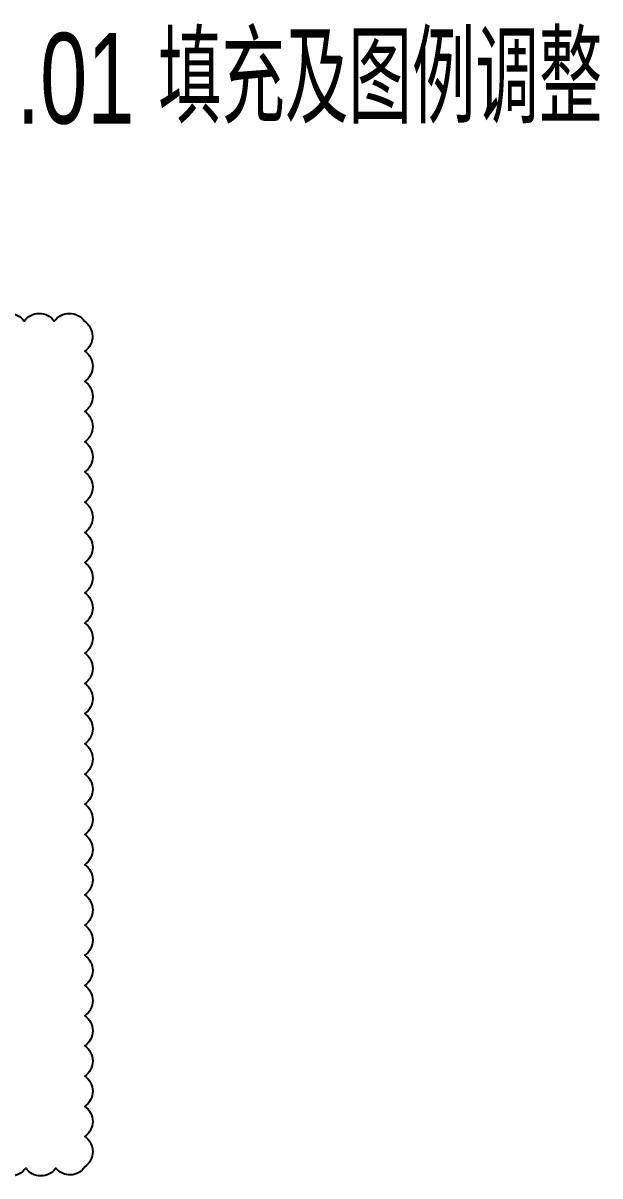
# Model space of a CAD drawing. Extents: x 38275477 to 38557164, y 2905373 to 3096199.
# Drawn here: x 38461722 to 38557164, y 2905373 to 3096199 of the extents above; entities that cross this region are included whole.
import ezdxf
from ezdxf.enums import TextEntityAlignment as Align

# ---------------------------------------------------------------- set-up
doc = ezdxf.new("R2010")
doc.units = 0
doc.header["$LTSCALE"] = 1000
doc.styles.add('#文字', font='jrs.shx', dxfattribs={"width": 0.7, "bigfont": 'hztxt.shx'})

msp = doc.modelspace()

# ---------------------------------------------------------------- linework, layer by layer
at = {"layer": 'Defpoints', "color": 6, "ltscale": 300}
msp.add_lwpolyline([(38456892.2, 3046843.8, -0.52056705), (38461892.2, 3046843.8, -0.52056705), (38466892.2, 3046843.8, -0.52056705), (38471892.2, 3046843.8, -0.52056705), (38471940.5, 3041892.1, -0.52056705), (38471940.5, 3036892.1, -0.52056705), (38471940.5, 3031892.1, -0.52056705), (38471940.5, 3026892.1, -0.52056705), (38471940.5, 3021892.1, -0.52056705), (38471940.5, 3016892.1, -0.52056705), (38471940.5, 3011892.1, -0.52056705), (38471940.5, 3006892.1, -0.52056705), (38471940.5, 3001892.1, -0.52056705), (38471940.5, 2996892.1, -0.52056705), (38471940.5, 2991892.1, -0.52056705), (38471940.5, 2986892.1, -0.52056705), (38471940.5, 2981892.1, -0.52056705), (38471940.5, 2976892.1, -0.52056705), (38471940.5, 2971892.1, -0.52056705), (38471940.5, 2966892.1, -0.52056705), (38471940.5, 2961892.1, -0.52056705), (38471940.5, 2956892.1, -0.52056705), (38471940.5, 2951892.1, -0.52056705), (38471940.5, 2946892.1, -0.52056705), (38471940.5, 2941892.1, -0.52056705), (38471940.5, 2936892.1, -0.52056705), (38471940.5, 2931892.1, -0.52056705), (38471940.5, 2926892.1, -0.52056705), (38471940.5, 2921892.1, -0.52056705), (38471940.5, 2916892.1, -0.52056705), (38471940.5, 2911892.1, -0.52056705), (38471940.5, 2906892.1, -0.52056705), (38467158.2, 2906674.4, -0.52056705), (38462158.2, 2906674.4, -0.52056705), (38457158.2, 2906674.4, -0.52056705)], format="xyb", dxfattribs=at)

# ---------------------------------------------------------------- texts
at = {"layer": 'Defpoints', "color": 6, "style": '#文字', "width": 0.7}
msp.add_text('2024.07.01 填充及图例调整', height=15000, dxfattribs=at).set_placement((38409888.9, 3087066.6), align=Align.MIDDLE_LEFT)

doc.saveas('drawing.dxf')
